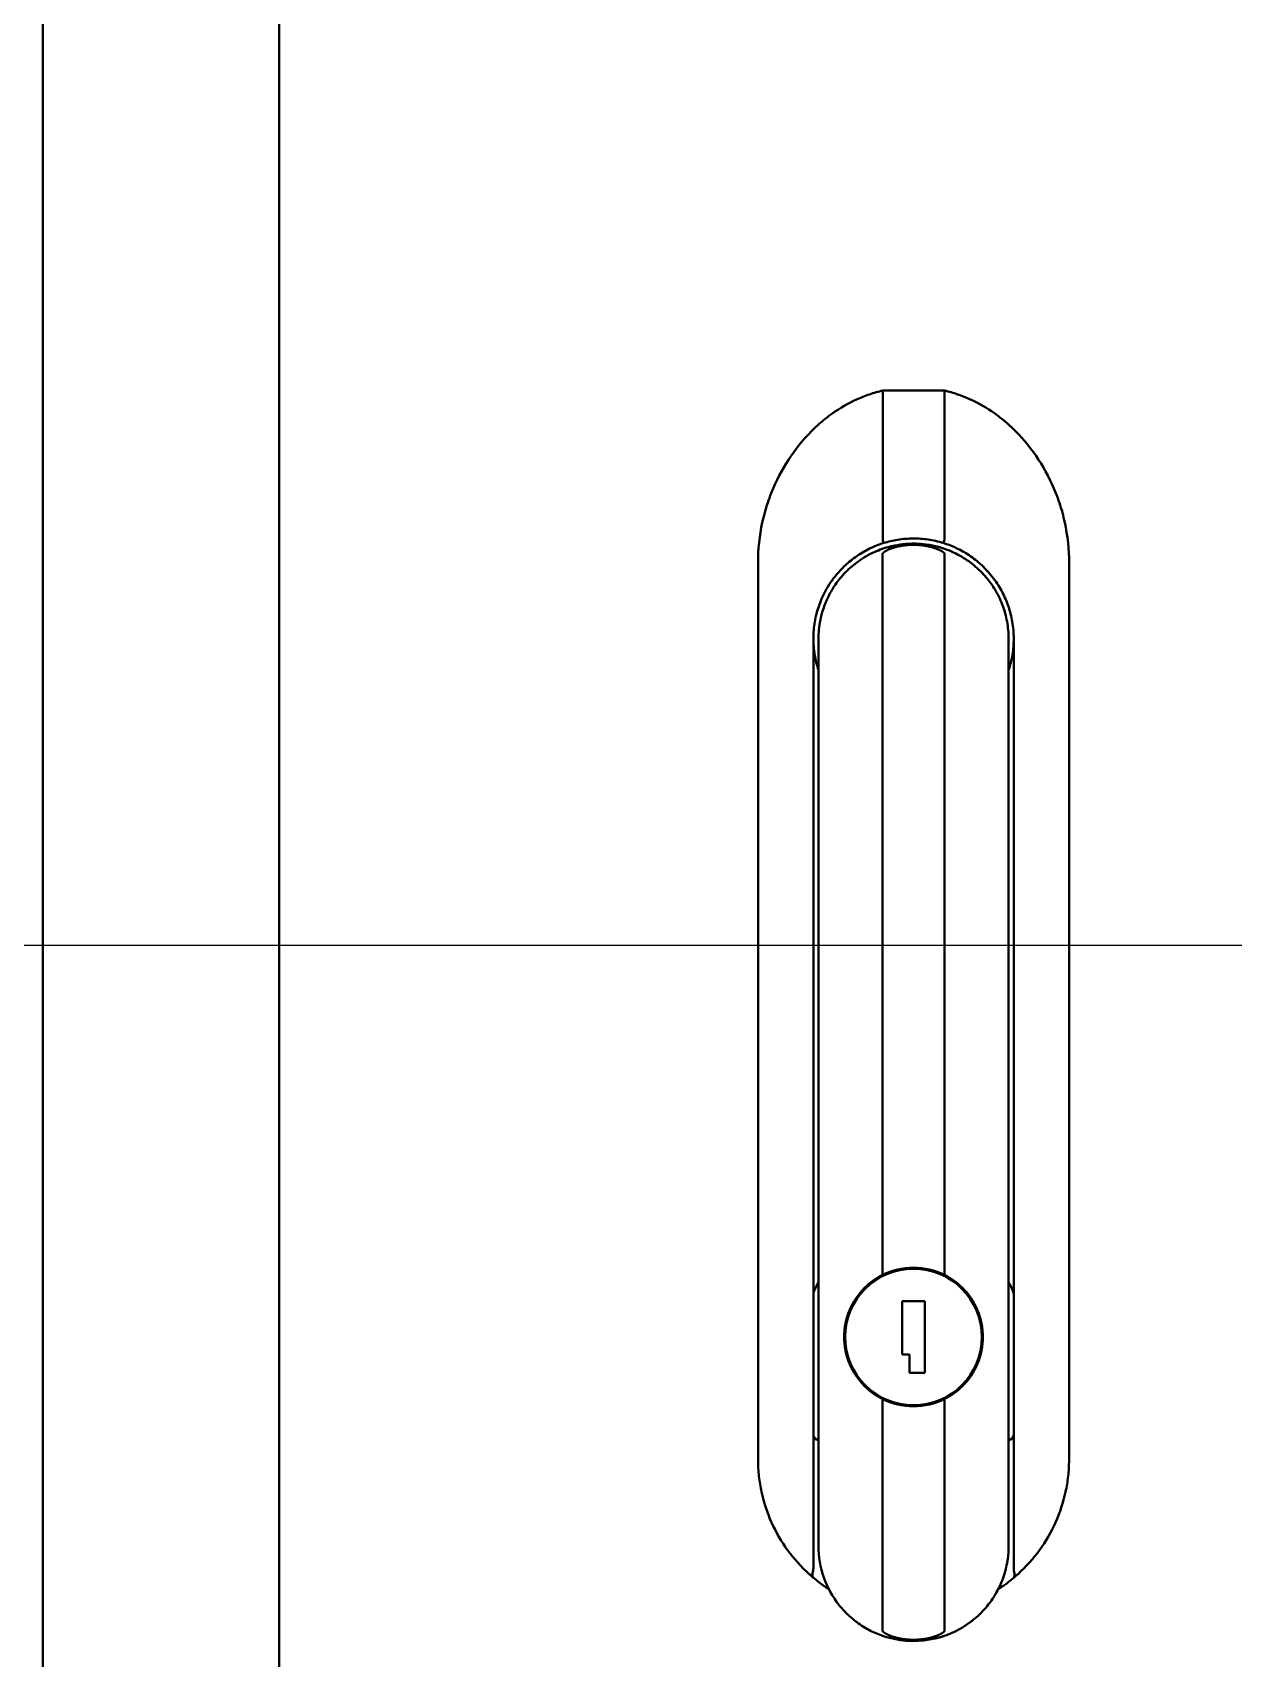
# Model space of a CAD drawing. Header units: millimetres. Extents: x 0 to 5887, y 0 to 4158.
# Drawn here: x 4816 to 4932.9, y 2069.6 to 2227.9 of the extents above; entities that cross this region are included whole.
import ezdxf

# ---------------------------------------------------------------- set-up
doc = ezdxf.new("R2010")
doc.units = ezdxf.units.MM
doc.header["$LTSCALE"] = 7
doc.layers.add('가시적인 것(ISO)', color=3, linetype='Continuous', lineweight=40)
doc.layers.add('기호(ISO)', color=5, linetype='Continuous', lineweight=25)

# ---------------------------------------------------------------- blocks, each defined once
blk = doc.blocks.new('품번기호12')
at = {"layer": '기호(ISO)', "color": 7}
blk.add_line((714.977, 305.573), (615.685, 305.573), dxfattribs=at)

msp = doc.modelspace()

# ---------------------------------------------------------------- linework, layer by layer
at = {"layer": '가시적인 것(ISO)'}
for p, q in [((4817.0357, 1590.9081), (4817.0357, 2450.9081)), ((4840.0357, 2237.9081), (4840.0357, 2028.9081)), ((4904.7857, 2193.0591), (4898.7857, 2193.0591)), ((4898.7857, 2185.0767), (4898.7857, 2193.0591)), ((4904.7857, 2185.0767), (4904.7857, 2193.0591)), ((4898.7857, 2178.5281), (4898.7857, 2185.0767)), ((4904.7857, 2178.5281), (4904.7857, 2185.0767)), ((4898.7627, 2177.1411), (4898.7627, 2106.9434)), ((4904.8087, 2177.1409), (4904.8087, 2106.9434)), ((4886.6482, 2176.2728), (4886.6482, 2088.9189)), ((4916.9232, 2176.2728), (4916.9232, 2088.9189)), ((4892.0357, 2088.9112), (4892.0357, 2168.9081)), ((4892.5357, 2168.9081), (4892.5357, 2080.5581)), ((4911.0357, 2080.5579), (4911.0357, 2168.9082)), ((4911.5357, 2168.9081), (4911.5357, 2088.9126)), ((4900.6857, 2104.4081), (4900.6857, 2099.2081)), ((4902.8857, 2104.4081), (4900.6857, 2104.4081)), ((4902.8857, 2097.4081), (4902.8857, 2104.4081)), ((4900.6857, 2099.2081), (4901.3857, 2099.2081)), ((4901.3857, 2099.2081), (4901.3857, 2097.4081)), ((4901.3857, 2097.4081), (4902.8857, 2097.4081)), ((4898.7627, 2094.8729), (4898.7626, 2072.3252)), ((4904.8087, 2094.8729), (4904.8086, 2072.3254)), ((4892.0357, 2088.9112), (4892.0357, 2078.4003)), ((4911.5357, 2078.4003), (4911.5357, 2088.9126))]:
    msp.add_line(p, q, dxfattribs=at)
msp.add_circle((4901.7857, 2100.9081), 6.65, dxfattribs=at)
for centre, radius, start, end in [((4901.7857, 2100.9081), 6.75, 63.394167, 116.605833), ((4901.7857, 2101.1296), 10.5733, 151.026608, 156.674273), ((4901.7857, 2101.1296), 10.5733, 23.325727, 28.973392), ((4892.5357, 2105.1182), 0.5, 158.65078, 180), ((4911.0357, 2105.1182), 0.5, 0, 23.325727), ((4901.7857, 2100.9081), 6.75, 243.394167, 296.605833), ((4892.5357, 2091.3737), 0.5, 180, 270), ((4911.0357, 2091.3737), 0.5, 270, 0)]:
    msp.add_arc(centre, radius, start, end, dxfattribs=at)
for centre, major_axis, ratio, start_param, end_param in [((4891.7192, 2078.4344), (-0.0213, 0.6567), 0.48079044, 4.24002372, 4.64485713), ((4911.8515, 2078.434), (0.0211, 0.656), 0.48032831, 1.63765053, 2.04293207)]:
    msp.add_ellipse(centre, major_axis=major_axis, ratio=ratio, start_param=start_param, end_param=end_param, dxfattribs=at)
for points, knots in [([(4888.3222, 2183.973), (4888.8256, 2185.0574), (4889.426, 2186.097), (4890.825, 2188.0379), (4891.6215, 2188.9359), (4892.957, 2190.1339), (4893.4247, 2190.5078), (4894.6471, 2191.3694), (4895.4258, 2191.8191), (4896.6516, 2192.377), (4897.0683, 2192.5428), (4897.9174, 2192.833), (4898.3491, 2192.9571), (4898.7857, 2193.0591)], [-1.4373876, -1.4373876, -1.4373876, -1.4373876, -1.07799796, -1.07799796, -0.71829101, -0.71829101, -0.53864198, -0.53864198, -0.26919777, -0.26919777, -0.13451784, -0.13451784, -0.000001, -0.000001, -0.000001, -0.000001]), ([(4904.7857, 2193.0591), (4905.2223, 2192.9571), (4905.654, 2192.833), (4906.5031, 2192.5428), (4906.9198, 2192.377), (4908.1456, 2191.8191), (4908.9244, 2191.3694), (4910.1467, 2190.5078), (4910.6144, 2190.134), (4911.9499, 2188.9359), (4912.7464, 2188.0379), (4914.1455, 2186.097), (4914.7458, 2185.0574), (4915.2492, 2183.973)], [-1.43451955, -1.43451955, -1.43451955, -1.43451955, -1.30026929, -1.30026929, -1.16585639, -1.16585639, -0.89694514, -0.89694514, -0.71765182, -0.71765182, -0.35866508, -0.35866508, -0.000001, -0.000001, -0.000001, -0.000001]), ([(4886.6482, 2176.2728), (4886.6482, 2177.5957), (4886.7876, 2178.9202), (4887.2062, 2180.8612), (4887.3806, 2181.5007), (4887.7993, 2182.7564), (4888.0435, 2183.3729), (4888.3222, 2183.973)], [-0.794182825, -0.794182825, -0.794182825, -0.794182825, -0.397060479, -0.397060479, -0.1985164, -0.1985164, -0.000001, -0.000001, -0.000001, -0.000001]), ([(4915.2492, 2183.973), (4915.5279, 2183.3729), (4915.7721, 2182.7564), (4916.1908, 2181.5007), (4916.3652, 2180.8612), (4916.7838, 2178.9202), (4916.9232, 2177.5957), (4916.9232, 2176.2728)], [-0.79365146, -0.79365146, -0.79365146, -0.79365146, -0.595268882, -0.595268882, -0.396857642, -0.396857642, -0.000001, -0.000001, -0.000001, -0.000001]), ([(4898.7858, 2178.5281), (4898.8023, 2178.4775), (4898.8196, 2178.4209), (4898.8348, 2178.3738), (4898.8501, 2178.3266), (4898.8635, 2178.2877), (4898.8736, 2178.2604), (4898.8837, 2178.2331), (4898.8903, 2178.2182), (4898.8928, 2178.219)], [0, 0, 0, 0, 0.333333333, 0.333333333, 0.333333333, 0.666666667, 0.666666667, 0.666666667, 0.999999999, 0.999999999, 0.999999999, 0.999999999]), ([(4901.7869, 2178.6581), (4902.2415, 2178.6581), (4902.7136, 2178.6262), (4903.1978, 2178.5553), (4903.6819, 2178.4845), (4904.1782, 2178.3746), (4904.6786, 2178.2191)], [0.000000008, 0.000000008, 0.000000008, 0.000000008, 0.5, 0.5, 0.5, 1, 1, 1, 1]), ([(4904.6786, 2178.219), (4904.681, 2178.2183), (4904.6875, 2178.2332), (4904.6976, 2178.2605), (4904.7078, 2178.2877), (4904.7213, 2178.3266), (4904.7366, 2178.3738), (4904.7519, 2178.4209), (4904.7692, 2178.4775), (4904.7857, 2178.5281)], [0, 0, 0, 0, 0.33333333, 0.33333333, 0.33333333, 0.66666667, 0.66666667, 0.66666667, 1, 1, 1, 1]), ([(4895.1515, 2176.053), (4895.5054, 2176.3816), (4895.884, 2176.6835), (4896.2755, 2176.9517), (4896.667, 2177.22), (4897.0705, 2177.4558), (4897.5049, 2177.6681), (4897.9394, 2177.8804), (4898.4056, 2178.0677), (4898.8928, 2178.2191)], [0.000000002, 0.000000002, 0.000000002, 0.000000002, 0.333333333, 0.333333333, 0.333333333, 0.666666667, 0.666666667, 0.666666667, 1, 1, 1, 1]), ([(4902.7552, 2178.1072), (4902.7295, 2178.1099), (4902.7038, 2178.1125), (4902.678, 2178.115), (4902.1212, 2178.169), (4901.5584, 2178.1724), (4900.9989, 2178.1246), (4900.6464, 2178.0945), (4900.2951, 2178.0441), (4899.9473, 2177.9736)], [0.4186191542, 0.4186191542, 0.4186191542, 0.4186191542, 0.4210526316, 0.4210526316, 0.4210526316, 0.4736842105, 0.4736842105, 0.4736842105, 0.5068461747, 0.5068461747, 0.5068461747, 0.5068461747]), ([(4904.6786, 2178.2191), (4905.0992, 2178.0884), (4905.5249, 2177.9247), (4905.9458, 2177.7261), (4906.3668, 2177.5275), (4906.7833, 2177.2947), (4907.1979, 2177.018), (4907.6125, 2176.7413), (4908.0247, 2176.42), (4908.42, 2176.053)], [0, 0, 0, 0, 0.333333333, 0.333333333, 0.333333333, 0.666666667, 0.666666667, 0.666666667, 0.999999984, 0.999999984, 0.999999984, 0.999999984]), ([(4908.8285, 2174.9048), (4908.7554, 2174.9908), (4908.6808, 2175.0753), (4908.6047, 2175.1582), (4908.2143, 2175.5841), (4907.7866, 2175.9704), (4907.3308, 2176.3118), (4906.875, 2176.6532), (4906.3911, 2176.9498), (4905.8874, 2177.199), (4905.6186, 2177.332), (4905.3442, 2177.4515), (4905.0651, 2177.5573)], [0.20027112, 0.20027112, 0.20027112, 0.20027112, 0.210526316, 0.210526316, 0.210526316, 0.263157895, 0.263157895, 0.263157895, 0.315789474, 0.315789474, 0.315789474, 0.343868541, 0.343868541, 0.343868541, 0.343868541]), ([(4892.0357, 2168.9081), (4892.0357, 2169.1865), (4892.0477, 2169.4621), (4892.0707, 2169.7333), (4892.0937, 2170.0044), (4892.1277, 2170.2709), (4892.1724, 2170.5349), (4892.2171, 2170.7989), (4892.2727, 2171.0604), (4892.3365, 2171.3112), (4892.4003, 2171.5621), (4892.4718, 2171.8026), (4892.5537, 2172.0437), (4892.6355, 2172.2848), (4892.7278, 2172.5265), (4892.8365, 2172.7778), (4892.9452, 2173.0291), (4893.0705, 2173.2898), (4893.2151, 2173.5565), (4893.3598, 2173.8233), (4893.5238, 2174.096), (4893.7109, 2174.3726), (4893.8981, 2174.6491), (4894.1083, 2174.9295), (4894.347, 2175.2112), (4894.5857, 2175.4929), (4894.853, 2175.7759), (4895.1515, 2176.053)], [0, 0, 0, 0, 0.11111111, 0.11111111, 0.11111111, 0.22222222, 0.22222222, 0.22222222, 0.33333333, 0.33333333, 0.33333333, 0.44444444, 0.44444444, 0.44444444, 0.55555556, 0.55555556, 0.55555556, 0.66666667, 0.66666667, 0.66666667, 0.77777778, 0.77777778, 0.77777778, 0.88888889, 0.88888889, 0.88888889, 1, 1, 1, 1]), ([(4896.2663, 2176.331), (4895.8153, 2175.9956), (4895.4009, 2175.6221), (4895.0384, 2175.2355), (4894.6716, 2174.8444), (4894.3572, 2174.4407), (4894.0912, 2174.0421), (4893.8448, 2173.6728), (4893.6396, 2173.3082), (4893.4667, 2172.9525)], [0.632184069, 0.632184069, 0.632184069, 0.632184069, 0.684210526, 0.684210526, 0.684210526, 0.736842105, 0.736842105, 0.736842105, 0.785600935, 0.785600935, 0.785600935, 0.785600935]), ([(4908.42, 2176.053), (4908.8579, 2175.6463), (4909.2423, 2175.2146), (4909.577, 2174.7697), (4909.9117, 2174.3248), (4910.1966, 2173.8666), (4910.4349, 2173.4087), (4910.6731, 2172.9507), (4910.866, 2172.4935), (4911.0241, 2172.0251), (4911.1821, 2171.5567), (4911.3058, 2171.0774), (4911.3948, 2170.5598), (4911.4838, 2170.0421), (4911.5357, 2169.4858), (4911.5357, 2168.9081)], [0, 0, 0, 0, 0.2, 0.2, 0.2, 0.4, 0.4, 0.4, 0.6, 0.6, 0.6, 0.8, 0.8, 0.8, 1, 1, 1, 1]), ([(4910.4715, 2172.0892), (4910.4556, 2172.1327), (4910.4393, 2172.1762), (4910.4226, 2172.2196), (4910.217, 2172.756), (4909.9588, 2173.2785), (4909.6533, 2173.7726), (4909.6496, 2173.7785), (4909.646, 2173.7845), (4909.6423, 2173.7904)], [0.1010049834, 0.1010049834, 0.1010049834, 0.1010049834, 0.1052631579, 0.1052631579, 0.1052631579, 0.1578947368, 0.1578947368, 0.1578947368, 0.1585288644, 0.1585288644, 0.1585288644, 0.1585288644]), ([(4893.2182, 2172.3954), (4893.1297, 2172.1779), (4893.0525, 2171.9645), (4892.985, 2171.7558), (4892.8692, 2171.3981), (4892.7819, 2171.0544), (4892.716, 2170.7254)], [0.8114150302, 0.8114150302, 0.8114150302, 0.8114150302, 0.8421052632, 0.8421052632, 0.8421052632, 0.8947233693, 0.8947233693, 0.8947233693, 0.8947233693]), ([(4892.0357, 2168.9081), (4892.0357, 2168.4196), (4892.0747, 2167.8851), (4892.2456, 2166.8258), (4892.3774, 2166.3011), (4892.5357, 2165.8259)], [0, 0, 0, 0, 0.150259873, 0.150259873, 0.300519745, 0.300519745, 0.300519745, 0.300519745]), ([(4911.0357, 2165.8259), (4911.194, 2166.3011), (4911.3258, 2166.8258), (4911.4967, 2167.8851), (4911.5357, 2168.4196), (4911.5357, 2168.9081)], [0.591638864, 0.591638864, 0.591638864, 0.591638864, 0.741898736, 0.741898736, 0.892158609, 0.892158609, 0.892158609, 0.892158609]), ([(4898.7627, 2094.8729), (4898.1022, 2095.2037), (4897.504, 2095.6439), (4896.4157, 2096.7322), (4895.8969, 2097.4885), (4895.2068, 2099.1502), (4895.0357, 2100.0561), (4895.0357, 2100.9081), (4895.0357, 2101.7601), (4895.2068, 2102.666), (4895.8969, 2104.3278), (4896.4157, 2105.084), (4897.504, 2106.1723), (4898.1022, 2106.6125), (4898.7627, 2106.9434)], [-0.72151837, -0.72151837, -0.72151837, -0.72151837, -0.5112141, -0.5112141, -0.25560705, -0.25560705, 0, 0, 0, 0.25560705, 0.25560705, 0.5112141, 0.5112141, 0.72151837, 0.72151837, 0.72151837, 0.72151837]), ([(4904.8087, 2106.9434), (4905.4692, 2106.6125), (4906.0674, 2106.1723), (4907.1557, 2105.084), (4907.6745, 2104.3278), (4908.3646, 2102.666), (4908.5357, 2101.7601), (4908.5357, 2100.0561), (4908.3646, 2099.1502), (4907.6745, 2097.4885), (4907.1557, 2096.7322), (4906.0674, 2095.6439), (4905.4692, 2095.2037), (4904.8087, 2094.8729)], [1.32315626, 1.32315626, 1.32315626, 1.32315626, 1.53346053, 1.53346053, 1.78906758, 1.78906758, 2.04467463, 2.04467463, 2.30028168, 2.30028168, 2.55588873, 2.55588873, 2.766193, 2.766193, 2.766193, 2.766193]), ([(4891.6141, 2077.8285), (4890.8413, 2078.529), (4890.1428, 2079.3077), (4888.9172, 2080.9965), (4888.3935, 2081.9018), (4887.5409, 2083.806), (4887.2145, 2084.799), (4886.8822, 2086.3268), (4886.7978, 2086.8415), (4886.6828, 2087.8772), (4886.652, 2088.3981), (4886.6482, 2088.9189)], [-1.25220925, -1.25220925, -1.25220925, -1.25220925, -0.93896824, -0.93896824, -0.62576145, -0.62576145, -0.3126285, -0.3126285, -0.1562493, -0.1562493, -0.000001, -0.000001, -0.000001, -0.000001]), ([(4916.9232, 2088.9189), (4916.9194, 2088.398), (4916.8887, 2087.877), (4916.7735, 2086.8411), (4916.6891, 2086.3263), (4916.3567, 2084.7982), (4916.0302, 2083.805), (4915.1774, 2081.9009), (4914.6538, 2080.9958), (4913.4283, 2079.3074), (4912.7299, 2078.5289), (4911.9573, 2077.8285)], [-1.25078986, -1.25078986, -1.25078986, -1.25078986, -1.09468686, -1.09468686, -0.93845387, -0.93845387, -0.62561404, -0.62561404, -0.31282474, -0.31282474, -0.00000088, -0.00000088, -0.00000088, -0.00000088]), ([(4894.5223, 2074.8305), (4893.8955, 2075.6254), (4893.3924, 2076.5386), (4892.7153, 2078.4729), (4892.5357, 2079.523), (4892.5357, 2080.5581)], [0, 0, 0, 0, 0.307930439, 0.307930439, 0.618472801, 0.618472801, 0.618472801, 0.618472801]), ([(4910.882, 2078.8788), (4910.8823, 2078.8804), (4910.8825, 2078.8819), (4910.8828, 2078.8834), (4910.9072, 2079.0157), (4910.9287, 2079.1486), (4910.9473, 2079.2821), (4911.006, 2079.7037), (4911.0356, 2080.1306), (4911.0357, 2080.5579)], [0.9410152222, 0.9410152222, 0.9410152222, 0.9410152222, 0.9411764706, 0.9411764706, 0.9411764706, 0.9553207522, 0.9553207522, 0.9553207522, 1, 1, 1, 1]), ([(4892.0347, 2077.4612), (4892.0311, 2077.4642), (4892.0186, 2077.4748), (4891.987, 2077.5015), (4891.9745, 2077.5121), (4891.9393, 2077.5421), (4891.9144, 2077.5634), (4891.8465, 2077.6221), (4891.7996, 2077.663), (4891.7031, 2077.7483), (4891.6566, 2077.79), (4891.6141, 2077.8285)], [-0.0707812005, -0.0707812005, -0.0707812005, -0.0707812005, -0.0554619635, -0.0554619635, -0.0476429769, -0.0476429769, -0.0354768856, -0.0354768856, -0.0172173939, -0.0172173939, -0.0000010422, -0.0000010422, -0.0000010422, -0.0000010422]), ([(4892.0347, 2077.4612), (4892.0328, 2077.4628), (4892.0287, 2077.4691), (4892.0183, 2077.4889), (4892.0117, 2077.5034), (4891.9914, 2077.5551), (4891.9762, 2077.604), (4891.9564, 2077.7186), (4891.9494, 2077.7997), (4891.9726, 2077.9851), (4891.9932, 2078.0648), (4892.0101, 2078.1447)], [0.000001, 0.000001, 0.000001, 0.000001, 0.0081161226, 0.0081161226, 0.0172801377, 0.0172801377, 0.0368124179, 0.0368124179, 0.0561770731, 0.0561770731, 0.0720283438, 0.0720283438, 0.0720283438, 0.0720283438]), ([(4892.0347, 2077.4612), (4892.3747, 2077.1751), (4892.8758, 2076.7899), (4893.3996, 2076.437), (4893.5567, 2076.3354)], [0, 0, 0, 0, 0.176054506, 0.250168, 0.250168, 0.250168, 0.250168]), ([(4909.6482, 2075.6854), (4909.6621, 2075.7078), (4909.6759, 2075.7302), (4909.6896, 2075.7527), (4909.7518, 2075.8552), (4909.812, 2075.9586), (4909.87, 2076.063), (4910.0873, 2076.4538), (4910.2748, 2076.8577), (4910.4319, 2077.2709), (4910.4451, 2077.3055), (4910.458, 2077.3402), (4910.4707, 2077.375)], [0.8208071741, 0.8208071741, 0.8208071741, 0.8208071741, 0.8235294118, 0.8235294118, 0.8235294118, 0.8359271989, 0.8359271989, 0.8359271989, 0.8823529412, 0.8823529412, 0.8823529412, 0.8862409018, 0.8862409018, 0.8862409018, 0.8862409018]), ([(4910.016, 2076.3363), (4910.1708, 2076.4365), (4910.3238, 2076.5395), (4910.4749, 2076.6453), (4910.73, 2076.8239), (4910.9796, 2077.0104), (4911.2232, 2077.2045), (4911.3288, 2077.2887), (4911.4334, 2077.3743), (4911.5367, 2077.4612)], [0.750032047, 0.750032047, 0.750032047, 0.750032047, 0.823088642, 0.823088642, 0.823088642, 0.946474871, 0.946474871, 0.946474871, 1, 1, 1, 1]), ([(4911.5613, 2078.1447), (4911.5782, 2078.0648), (4911.5987, 2077.9853), (4911.622, 2077.7999), (4911.615, 2077.7188), (4911.5953, 2077.6041), (4911.58, 2077.5552), (4911.5597, 2077.5034), (4911.5531, 2077.489), (4911.5427, 2077.4692), (4911.5386, 2077.4628), (4911.5367, 2077.4612)], [0.000001, 0.000001, 0.000001, 0.000001, 0.024489744, 0.024489744, 0.054427799, 0.054427799, 0.084635184, 0.084635184, 0.09880659, 0.09880659, 0.111353737, 0.111353737, 0.111353737, 0.111353737]), ([(4911.5367, 2077.4612), (4911.5403, 2077.4642), (4911.5529, 2077.4748), (4911.5844, 2077.5015), (4911.5969, 2077.5121), (4911.6321, 2077.5421), (4911.657, 2077.5634), (4911.7249, 2077.6221), (4911.7718, 2077.663), (4911.8683, 2077.7483), (4911.9148, 2077.79), (4911.9573, 2077.8285)], [0.0000018341, 0.0000018341, 0.0000018341, 0.0000018341, 0.015415401, 0.015415401, 0.0232826604, 0.0232826604, 0.0355238411, 0.0355238411, 0.0538959094, 0.0538959094, 0.0712183108, 0.0712183108, 0.0712183108, 0.0712183108]), ([(4894.5224, 2074.8305), (4894.6523, 2074.6658), (4894.7875, 2074.5058), (4894.9276, 2074.351), (4894.9506, 2074.3256), (4894.9736, 2074.3004), (4894.9969, 2074.2753), (4895.3597, 2073.8832), (4895.7539, 2073.5254), (4896.1739, 2073.2049), (4896.2076, 2073.1792), (4896.2414, 2073.1538), (4896.2753, 2073.1286), (4896.6926, 2072.8191), (4897.1343, 2072.5459), (4897.5972, 2072.3107), (4897.6424, 2072.2878), (4897.6878, 2072.2652), (4897.7334, 2072.243), (4898.1551, 2072.0375), (4898.5937, 2071.8636), (4899.0438, 2071.7239)], [0.213703646, 0.213703646, 0.213703646, 0.213703646, 0.235294118, 0.235294118, 0.235294118, 0.238831697, 0.238831697, 0.238831697, 0.294117647, 0.294117647, 0.294117647, 0.298547694, 0.298547694, 0.298547694, 0.352941176, 0.352941176, 0.352941176, 0.358250276, 0.358250276, 0.358250276, 0.407358339, 0.407358339, 0.407358339, 0.407358339]), ([(4907.2077, 2073.0638), (4907.2641, 2073.1047), (4907.3201, 2073.1461), (4907.3756, 2073.1882), (4907.4599, 2073.2522), (4907.5431, 2073.3175), (4907.6251, 2073.3843), (4907.9978, 2073.6876), (4908.3452, 2074.0189), (4908.6629, 2074.3721), (4908.7251, 2074.4413), (4908.7862, 2074.5113), (4908.8462, 2074.5821)], [0.6989085306, 0.6989085306, 0.6989085306, 0.6989085306, 0.7058823529, 0.7058823529, 0.7058823529, 0.7164877504, 0.7164877504, 0.7164877504, 0.7647058824, 0.7647058824, 0.7647058824, 0.774148097, 0.774148097, 0.774148097, 0.774148097]), ([(4901.3577, 2071.318), (4901.7497, 2071.2999), (4902.1441, 2071.3067), (4902.5381, 2071.3388), (4902.6155, 2071.3451), (4902.6929, 2071.3524), (4902.7702, 2071.3607), (4903.264, 2071.4135), (4903.7563, 2071.5066), (4904.2407, 2071.6399), (4904.2616, 2071.6456), (4904.2826, 2071.6515), (4904.3035, 2071.6574)], [0.488862795, 0.488862795, 0.488862795, 0.488862795, 0.529411765, 0.529411765, 0.529411765, 0.537376172, 0.537376172, 0.537376172, 0.588235294, 0.588235294, 0.588235294, 0.590436205, 0.590436205, 0.590436205, 0.590436205])]:
    msp.add_open_spline(points, degree=3, knots=knots, dxfattribs=at)
for points in [[(4898.8928, 2178.219), (4899.3119, 2178.3493), (4900.2166, 2178.5684), (4901.2463, 2178.6582), (4901.7869, 2178.6581)], [(4896.2663, 2176.331), (4896.744, 2176.6862), (4897.2595, 2176.9972), (4897.7992, 2177.255)], [(4899.3175, 2177.8227), (4898.7986, 2177.6791), (4898.2902, 2177.4895), (4897.7992, 2177.255)], [(4904.8087, 2177.1409), (4904.8087, 2177.157), (4904.798, 2177.1875), (4904.7683, 2177.2297), (4904.7322, 2177.2679), (4904.6901, 2177.3053), (4904.6424, 2177.3423), (4904.5886, 2177.3797), (4904.5284, 2177.418), (4904.4612, 2177.4572), (4904.387, 2177.4972), (4904.3064, 2177.5374), (4904.2197, 2177.5776), (4904.1247, 2177.6185), (4904.0219, 2177.6596), (4903.911, 2177.7006), (4903.7917, 2177.7412), (4903.6641, 2177.7811), (4903.528, 2177.8199), (4903.3833, 2177.8571), (4903.2299, 2177.8924), (4903.0678, 2177.9253), (4902.8972, 2177.9551), (4902.7181, 2177.9816), (4902.5309, 2178.004), (4902.3349, 2178.022), (4902.1321, 2178.0348), (4901.9244, 2178.0419), (4901.7134, 2178.043), (4901.5011, 2178.0377), (4901.2893, 2178.0261), (4901.0799, 2178.0083), (4900.8746, 2177.9846), (4900.6753, 2177.9555), (4900.4836, 2177.9216), (4900.3012, 2177.8837), (4900.1297, 2177.8427), (4899.9707, 2177.7998), (4899.8248, 2177.756), (4899.6913, 2177.7117), (4899.5696, 2177.6674), (4899.4589, 2177.6237), (4899.3585, 2177.5807), (4899.2679, 2177.5388), (4899.1848, 2177.4974), (4899.109, 2177.4565), (4899.0412, 2177.4168), (4898.9808, 2177.3783), (4898.9275, 2177.341), (4898.8803, 2177.3043), (4898.8388, 2177.2673), (4898.8032, 2177.2295), (4898.7738, 2177.1876), (4898.7627, 2177.1569), (4898.7627, 2177.1411)], [(4899.3175, 2177.8227), (4899.5254, 2177.8803), (4899.7356, 2177.9307), (4899.9473, 2177.9736)], [(4902.7552, 2178.1072), (4903.5441, 2178.0241), (4904.3275, 2177.837), (4905.0651, 2177.5573)], [(4908.8286, 2174.9049), (4909.1265, 2174.555), (4909.3992, 2174.1816), (4909.6423, 2173.7904)], [(4893.2182, 2172.3953), (4893.295, 2172.5838), (4893.3779, 2172.7697), (4893.4667, 2172.9525)], [(4892.5765, 2169.7759), (4892.6065, 2170.0946), (4892.6532, 2170.412), (4892.716, 2170.7254)], [(4910.4715, 2172.0892), (4910.6512, 2171.5987), (4910.79, 2171.0897), (4910.8845, 2170.5736)], [(4911.0357, 2168.9082), (4911.0357, 2169.4618), (4910.9858, 2170.0202), (4910.8845, 2170.5736)], [(4892.5765, 2169.7759), (4892.5481, 2169.474), (4892.5357, 2169.1837), (4892.5357, 2168.9081)], [(4892.0766, 2105.3162), (4892.0743, 2105.3109), (4892.0721, 2105.3056), (4892.07, 2105.3002)], [(4892.0766, 2105.3162), (4892.0766, 2105.3162), (4892.0766, 2105.3162), (4892.0766, 2105.3162)], [(4910.882, 2078.8788), (4910.7874, 2078.3668), (4910.6492, 2077.8617), (4910.4707, 2077.375)], [(4894.2062, 2075.9379), (4894.2063, 2075.9379), (4894.2064, 2075.9378), (4894.2064, 2075.9378)], [(4909.6482, 2075.6854), (4909.4084, 2075.2984), (4909.1396, 2074.9289), (4908.8462, 2074.5821)], [(4909.3607, 2075.9353), (4909.3607, 2075.9353), (4909.3607, 2075.9353), (4909.3607, 2075.9353)], [(4907.2077, 2073.0638), (4906.3401, 2072.4362), (4905.3432, 2071.9514), (4904.3035, 2071.6574)], [(4904.8086, 2072.3254), (4904.8086, 2072.3091), (4904.7979, 2072.2788), (4904.7687, 2072.2371), (4904.7332, 2072.1994), (4904.6916, 2072.1623), (4904.644, 2072.1252), (4904.5896, 2072.0871), (4904.5278, 2072.0478), (4904.458, 2072.0072), (4904.3809, 2071.9658), (4904.2956, 2071.9236), (4904.201, 2071.8802), (4904.0975, 2071.8364), (4903.9854, 2071.7927), (4903.8653, 2071.7496), (4903.7376, 2071.7076), (4903.6026, 2071.6672), (4903.4609, 2071.6286), (4903.313, 2071.5925), (4903.1594, 2071.5591), (4903.0007, 2071.5288), (4902.8375, 2071.5018), (4902.6704, 2071.4786), (4902.5002, 2071.4592), (4902.3274, 2071.4439), (4902.153, 2071.4327), (4901.9775, 2071.4259), (4901.802, 2071.4233), (4901.6264, 2071.4251), (4901.4504, 2071.4311), (4901.275, 2071.4415), (4901.1009, 2071.4562), (4900.929, 2071.475), (4900.7601, 2071.4979), (4900.5948, 2071.5245), (4900.4339, 2071.5547), (4900.2779, 2071.588), (4900.1276, 2071.6242), (4899.9836, 2071.6629), (4899.8463, 2071.7037), (4899.7163, 2071.7461), (4899.5941, 2071.7896), (4899.4802, 2071.8338), (4899.375, 2071.8782), (4899.2789, 2071.9221), (4899.1925, 2071.9648), (4899.1146, 2072.0066), (4899.0442, 2072.0475), (4898.982, 2072.087), (4898.9274, 2072.1252), (4898.8797, 2072.1624), (4898.8382, 2072.1995), (4898.8027, 2072.2372), (4898.7736, 2072.2789), (4898.7626, 2072.3094), (4898.7626, 2072.3252)], [(4901.3577, 2071.3181), (4900.5743, 2071.3543), (4899.7895, 2071.4924), (4899.0438, 2071.7239)]]:
    msp.add_open_spline(points, degree=3, dxfattribs=at)

# ---------------------------------------------------------------- block references
at = {"layer": '기호(ISO)', "xscale": 7, "yscale": 7, "zscale": 7}
msp.add_blockref('품번기호12', (0, 0), dxfattribs=at)

doc.saveas('drawing.dxf')
